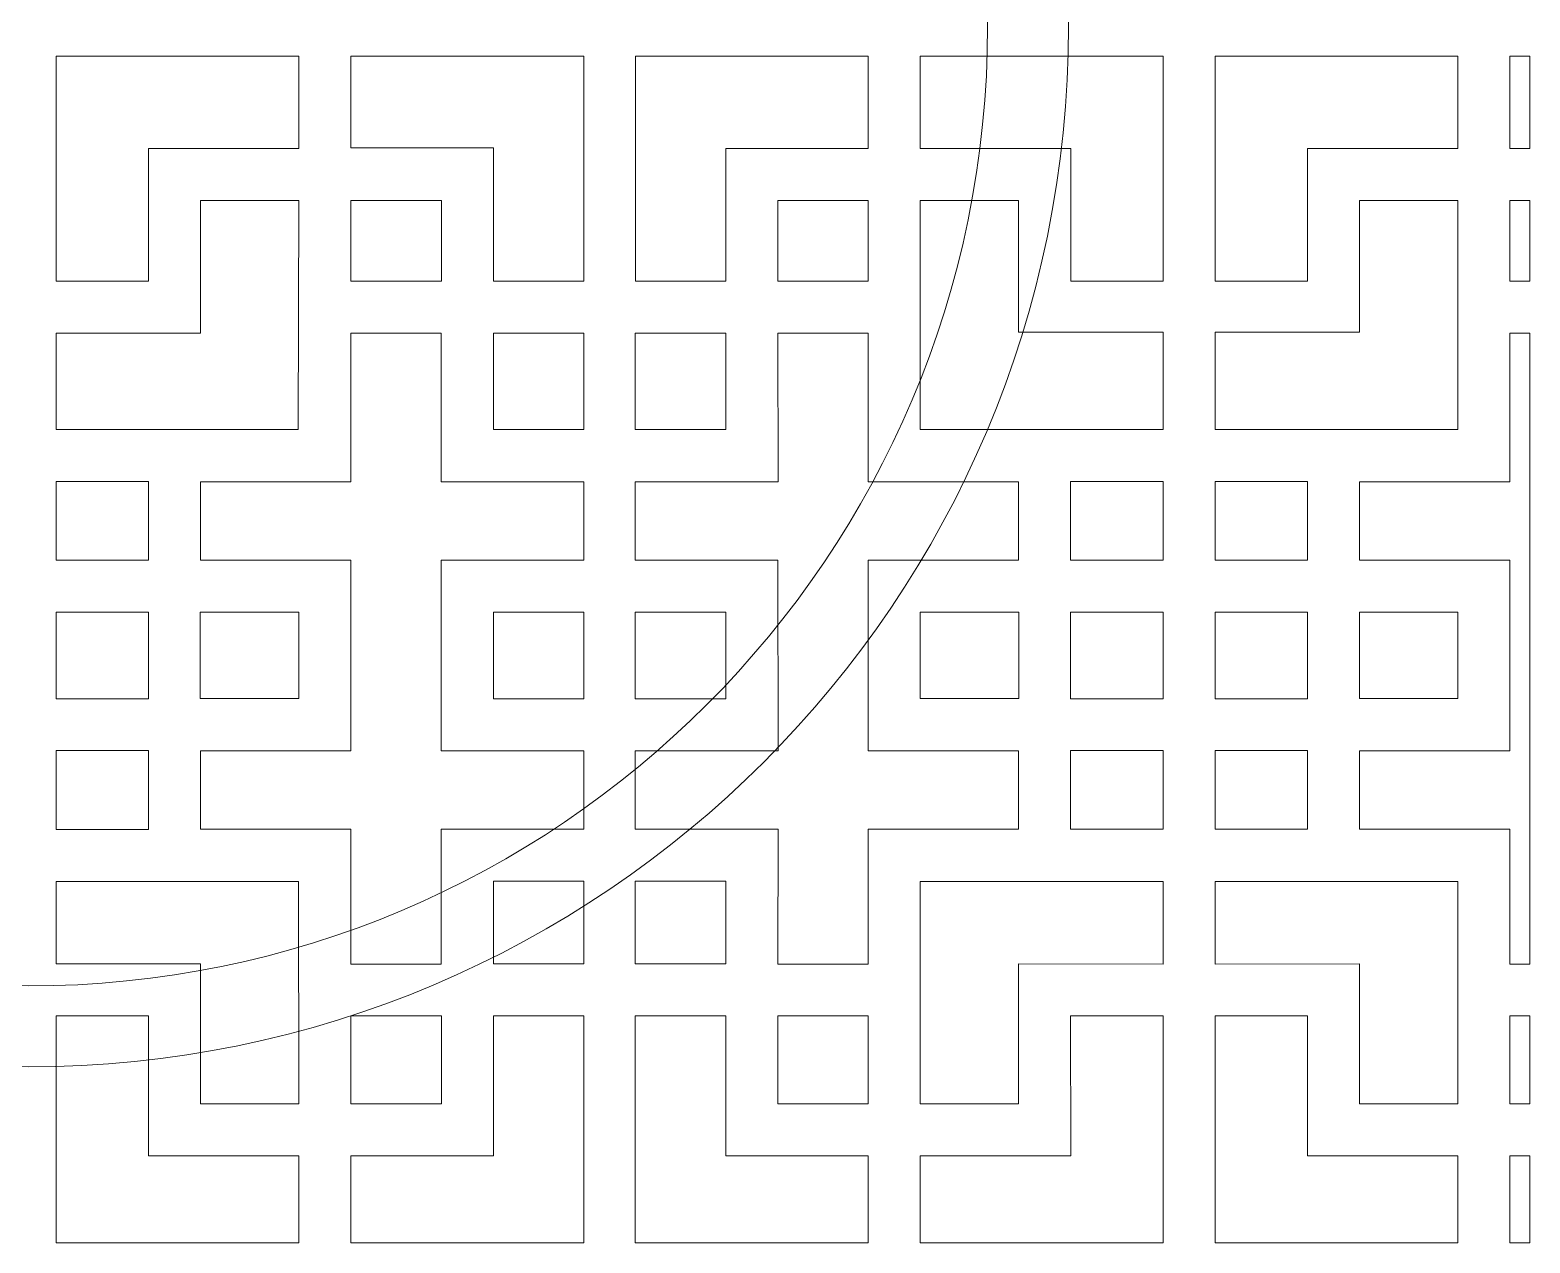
# Model space of a CAD drawing. Header units: centimetres. Extents: x -158 to 158, y -172 to 172.
# Drawn here: x 94.4 to 158.5, y -54.9 to -3.1 of the extents above; entities that cross this region are included whole.
import ezdxf

# ---------------------------------------------------------------- set-up
doc = ezdxf.new("R2010")
doc.units = ezdxf.units.CM
doc.header["$MEASUREMENT"] = 0
doc.layers.add('layer 1', color=7, linetype='Continuous')

msp = doc.modelspace()

# ---------------------------------------------------------------- linework, layer by layer
at = {"layer": 'layer 1', "color": 250, "lineweight": 9}
for major_axis, ratio in [((0, 44.4358), 0.99999977), ((0, 40.97968), 0.99999976)]:
    msp.add_ellipse((94.3446, -2.91184), major_axis=major_axis, ratio=ratio, dxfattribs=at)
for points, knots in [([(99.47453, -8.12903), (99.47453, -8.12903), (99.47454, -13.7946), (99.47454, -13.7946), (99.47454, -13.7946), (99.47454, -13.7946), (95.52778, -13.7946), (95.52778, -13.7946), (95.52778, -13.7946), (95.52778, -13.7946), (95.52778, -4.17918), (95.52778, -4.17918), (95.52778, -4.17918), (95.52778, -4.17918), (105.90231, -4.17918), (105.90231, -4.17918), (105.90231, -4.17918), (105.90231, -4.17918), (105.90231, -8.12903), (105.90231, -8.12903), (105.90231, -8.12903), (105.90231, -8.12903), (99.47453, -8.12903), (99.47453, -8.12903)], [0, 0, 0, 0, 0.14285714, 0.14285714, 0.14285714, 0.14285714, 0.28571429, 0.28571429, 0.28571429, 0.28571429, 0.42857143, 0.42857143, 0.42857143, 0.42857143, 0.57142857, 0.57142857, 0.57142857, 0.57142857, 0.71428571, 0.71428571, 0.71428571, 0.71428571, 1, 1, 1, 1]), ([(114.21242, -8.09746), (114.21242, -8.09746), (108.1241, -8.09746), (108.1241, -8.09746), (108.1241, -8.09746), (108.1241, -8.09746), (108.1241, -4.17918), (108.1241, -4.17918), (108.1241, -4.17918), (108.1241, -4.17918), (118.06969, -4.17918), (118.06969, -4.17918), (118.06969, -4.17918), (118.06969, -4.17918), (118.06969, -13.7946), (118.06969, -13.7946), (118.06969, -13.7946), (118.06969, -13.7946), (114.21242, -13.7946), (114.21242, -13.7946), (114.21242, -13.7946), (114.21242, -13.7946), (114.21242, -8.09746), (114.21242, -8.09746)], [0, 0, 0, 0, 0.14285714, 0.14285714, 0.14285714, 0.14285714, 0.28571429, 0.28571429, 0.28571429, 0.28571429, 0.42857143, 0.42857143, 0.42857143, 0.42857143, 0.57142857, 0.57142857, 0.57142857, 0.57142857, 0.71428571, 0.71428571, 0.71428571, 0.71428571, 1, 1, 1, 1]), ([(130.22473, -4.17918), (130.22473, -4.17918), (130.22473, -8.12903), (130.22473, -8.12903), (130.22473, -8.12903), (130.22473, -8.12903), (124.13641, -8.12902), (124.13641, -8.12902), (124.13641, -8.12902), (124.13641, -8.12902), (124.13641, -13.7946), (124.13641, -13.7946), (124.13641, -13.7946), (124.13641, -13.7946), (120.27914, -13.7946), (120.27914, -13.7946), (120.27914, -13.7946), (120.27914, -13.7946), (120.27914, -4.17918), (120.27914, -4.17918), (120.27914, -4.17918), (120.27914, -4.17918), (130.22473, -4.17918), (130.22473, -4.17918)], [0, 0, 0, 0, 0.14285714, 0.14285714, 0.14285714, 0.14285714, 0.28571429, 0.28571429, 0.28571429, 0.28571429, 0.42857143, 0.42857143, 0.42857143, 0.42857143, 0.57142857, 0.57142857, 0.57142857, 0.57142857, 0.71428571, 0.71428571, 0.71428571, 0.71428571, 1, 1, 1, 1]), ([(142.82105, -4.17918), (142.82105, -4.17918), (142.82105, -13.7946), (142.82105, -13.7946), (142.82105, -13.7946), (142.82105, -13.7946), (138.87428, -13.7946), (138.87428, -13.7946), (138.87428, -13.7946), (138.87428, -13.7946), (138.87428, -8.12903), (138.87428, -8.12903), (138.87428, -8.12903), (138.87428, -8.12903), (132.44652, -8.12903), (132.44652, -8.12903), (132.44652, -8.12903), (132.44652, -8.12903), (132.44652, -4.17918), (132.44652, -4.17918), (132.44652, -4.17918), (132.44652, -4.17918), (142.82105, -4.17918), (142.82105, -4.17918)], [0, 0, 0, 0, 0.14285714, 0.14285714, 0.14285714, 0.14285714, 0.28571429, 0.28571429, 0.28571429, 0.28571429, 0.42857143, 0.42857143, 0.42857143, 0.42857143, 0.57142857, 0.57142857, 0.57142857, 0.57142857, 0.71428571, 0.71428571, 0.71428571, 0.71428571, 1, 1, 1, 1]), ([(145.04229, -4.17918), (145.04229, -4.17918), (145.04229, -13.7946), (145.04229, -13.7946), (145.04229, -13.7946), (145.04229, -13.7946), (148.98906, -13.7946), (148.98906, -13.7946), (148.98906, -13.7946), (148.98906, -13.7946), (148.98906, -8.12903), (148.98906, -8.12903), (148.98906, -8.12903), (148.98906, -8.12903), (155.41682, -8.12903), (155.41682, -8.12903), (155.41682, -8.12903), (155.41682, -8.12903), (155.41682, -4.17918), (155.41682, -4.17918), (155.41682, -4.17918), (155.41682, -4.17918), (145.04229, -4.17918), (145.04229, -4.17918)], [0, 0, 0, 0, 0.14285714, 0.14285714, 0.14285714, 0.14285714, 0.28571429, 0.28571429, 0.28571429, 0.28571429, 0.42857143, 0.42857143, 0.42857143, 0.42857143, 0.57142857, 0.57142857, 0.57142857, 0.57142857, 0.71428571, 0.71428571, 0.71428571, 0.71428571, 1, 1, 1, 1]), ([(158.49593, -8.12906), (158.49593, -8.12906), (157.63861, -8.12903), (157.63861, -8.12903), (157.63861, -8.12903), (157.63861, -8.12903), (157.63861, -4.17918), (157.63861, -4.17918), (157.63861, -4.17918), (157.63861, -4.17918), (158.49593, -4.17918), (158.49593, -4.17918), (158.49593, -4.17918), (158.49593, -4.17918), (158.49593, -8.12906), (158.49593, -8.12906)], [0, 0, 0, 0, 0.2, 0.2, 0.2, 0.2, 0.4, 0.4, 0.4, 0.4, 0.6, 0.6, 0.6, 0.6, 1, 1, 1, 1]), ([(105.87934, -20.13294), (105.87934, -20.13294), (95.52778, -20.13286), (95.52778, -20.13286), (95.52778, -20.13286), (95.52778, -20.13286), (95.52778, -16.01637), (95.52778, -16.01637), (95.52778, -16.01637), (95.52778, -16.01637), (101.69942, -16.01694), (101.69942, -16.01694), (101.69942, -16.01694), (101.69942, -16.01694), (101.69942, -10.35082), (101.69942, -10.35082), (101.69942, -10.35082), (101.69942, -10.35082), (105.89922, -10.35082), (105.89922, -10.35082), (105.89922, -10.35082), (105.89922, -10.35082), (105.87934, -20.13294), (105.87934, -20.13294)], [0, 0, 0, 0, 0.14285714, 0.14285714, 0.14285714, 0.14285714, 0.28571429, 0.28571429, 0.28571429, 0.28571429, 0.42857143, 0.42857143, 0.42857143, 0.42857143, 0.57142857, 0.57142857, 0.57142857, 0.57142857, 0.71428571, 0.71428571, 0.71428571, 0.71428571, 1, 1, 1, 1]), ([(108.1241, -10.35082), (108.1241, -10.35082), (111.99063, -10.35082), (111.99063, -10.35082), (111.99063, -10.35082), (111.99063, -10.35082), (111.99063, -13.7946), (111.99063, -13.7946), (111.99063, -13.7946), (111.99063, -13.7946), (108.1241, -13.7946), (108.1241, -13.7946), (108.1241, -13.7946), (108.1241, -13.7946), (108.1241, -10.35082), (108.1241, -10.35082)], [0, 0, 0, 0, 0.2, 0.2, 0.2, 0.2, 0.4, 0.4, 0.4, 0.4, 0.6, 0.6, 0.6, 0.6, 1, 1, 1, 1]), ([(126.3582, -10.35082), (126.3582, -10.35082), (130.22473, -10.35082), (130.22473, -10.35082), (130.22473, -10.35082), (130.22473, -10.35082), (130.22473, -13.7946), (130.22473, -13.7946), (130.22473, -13.7946), (130.22473, -13.7946), (126.3582, -13.7946), (126.3582, -13.7946), (126.3582, -13.7946), (126.3582, -13.7946), (126.3582, -10.35082), (126.3582, -10.35082)], [0, 0, 0, 0, 0.2, 0.2, 0.2, 0.2, 0.4, 0.4, 0.4, 0.4, 0.6, 0.6, 0.6, 0.6, 1, 1, 1, 1]), ([(132.44961, -20.13286), (132.44961, -20.13286), (132.44961, -10.35082), (132.44961, -10.35082), (132.44961, -10.35082), (132.44961, -10.35082), (136.6513, -10.35082), (136.6513, -10.35082), (136.6513, -10.35082), (136.6513, -10.35082), (136.64941, -15.97473), (136.64941, -15.97473), (136.64941, -15.97473), (136.64941, -15.97473), (142.82105, -15.97473), (142.82105, -15.97473), (142.82105, -15.97473), (142.82105, -15.97473), (142.82105, -20.13286), (142.82105, -20.13286), (142.82105, -20.13286), (142.82105, -20.13286), (132.44961, -20.13286), (132.44961, -20.13286)], [0, 0, 0, 0, 0.14285714, 0.14285714, 0.14285714, 0.14285714, 0.28571429, 0.28571429, 0.28571429, 0.28571429, 0.42857143, 0.42857143, 0.42857143, 0.42857143, 0.57142857, 0.57142857, 0.57142857, 0.57142857, 0.71428571, 0.71428571, 0.71428571, 0.71428571, 1, 1, 1, 1]), ([(155.41373, -20.13286), (155.41373, -20.13286), (155.41373, -10.35082), (155.41373, -10.35082), (155.41373, -10.35082), (155.41373, -10.35082), (151.21204, -10.35082), (151.21204, -10.35082), (151.21204, -10.35082), (151.21204, -10.35082), (151.21393, -15.97473), (151.21393, -15.97473), (151.21393, -15.97473), (151.21393, -15.97473), (145.04229, -15.97473), (145.04229, -15.97473), (145.04229, -15.97473), (145.04229, -15.97473), (145.04229, -20.13286), (145.04229, -20.13286), (145.04229, -20.13286), (145.04229, -20.13286), (155.41373, -20.13286), (155.41373, -20.13286)], [0, 0, 0, 0, 0.14285714, 0.14285714, 0.14285714, 0.14285714, 0.28571429, 0.28571429, 0.28571429, 0.28571429, 0.42857143, 0.42857143, 0.42857143, 0.42857143, 0.57142857, 0.57142857, 0.57142857, 0.57142857, 0.71428571, 0.71428571, 0.71428571, 0.71428571, 1, 1, 1, 1]), ([(158.49593, -13.79463), (158.49593, -13.79463), (157.63861, -13.7946), (157.63861, -13.7946), (157.63861, -13.7946), (157.63861, -13.7946), (157.63861, -10.35082), (157.63861, -10.35082), (157.63861, -10.35082), (157.63861, -10.35082), (158.49593, -10.35082), (158.49593, -10.35082), (158.49593, -10.35082), (158.49593, -10.35082), (158.49593, -13.79463), (158.49593, -13.79463)], [0, 0, 0, 0, 0.2, 0.2, 0.2, 0.2, 0.4, 0.4, 0.4, 0.4, 0.6, 0.6, 0.6, 0.6, 1, 1, 1, 1]), ([(108.12411, -25.70586), (108.12411, -25.70586), (108.1241, -33.84623), (108.1241, -33.84623), (108.1241, -33.84623), (108.1241, -33.84623), (101.69942, -33.84624), (101.69942, -33.84624), (101.69942, -33.84624), (101.69942, -33.84624), (101.69942, -37.20361), (101.69942, -37.20361), (101.69942, -37.20361), (101.69942, -37.20361), (108.1241, -37.20361), (108.1241, -37.20361), (108.1241, -37.20361), (108.1241, -37.20361), (108.1241, -42.95559), (108.1241, -42.95559), (108.1241, -42.95559), (108.1241, -42.95559), (111.98446, -42.95559), (111.98446, -42.95559), (111.98446, -42.95559), (111.98446, -42.95559), (111.98446, -37.20055), (111.98446, -37.20055), (111.98446, -37.20055), (111.98446, -37.20055), (118.07586, -37.20361), (118.07586, -37.20361), (118.07586, -37.20361), (118.07586, -37.20361), (118.07586, -33.84624), (118.07586, -33.84624), (118.07586, -33.84624), (118.07586, -33.84624), (111.98446, -33.84624), (111.98446, -33.84624), (111.98446, -33.84624), (111.98446, -33.84624), (111.98446, -25.70587), (111.98446, -25.70587), (111.98446, -25.70587), (111.98446, -25.70587), (118.07586, -25.70586), (118.07586, -25.70586), (118.07586, -25.70586), (118.07586, -25.70586), (118.07586, -22.35773), (118.07586, -22.35773), (118.07586, -22.35773), (118.07586, -22.35773), (111.98446, -22.35775), (111.98446, -22.35775), (111.98446, -22.35775), (111.98446, -22.35775), (111.98446, -16.01637), (111.98446, -16.01637), (111.98446, -16.01637), (111.98446, -16.01637), (108.1241, -16.01637), (108.1241, -16.01637), (108.1241, -16.01637), (108.1241, -16.01637), (108.1241, -22.35773), (108.1241, -22.35773), (108.1241, -22.35773), (108.1241, -22.35773), (101.69942, -22.35773), (101.69942, -22.35773), (101.69942, -22.35773), (101.69942, -22.35773), (101.69942, -25.70586), (101.69942, -25.70586), (101.69942, -25.70586), (101.69942, -25.70586), (108.12411, -25.70586), (108.12411, -25.70586)], [0, 0, 0, 0, 0.04761905, 0.04761905, 0.04761905, 0.04761905, 0.0952381, 0.0952381, 0.0952381, 0.0952381, 0.14285714, 0.14285714, 0.14285714, 0.14285714, 0.19047619, 0.19047619, 0.19047619, 0.19047619, 0.23809524, 0.23809524, 0.23809524, 0.23809524, 0.28571429, 0.28571429, 0.28571429, 0.28571429, 0.33333333, 0.33333333, 0.33333333, 0.33333333, 0.38095238, 0.38095238, 0.38095238, 0.38095238, 0.42857143, 0.42857143, 0.42857143, 0.42857143, 0.47619048, 0.47619048, 0.47619048, 0.47619048, 0.52380952, 0.52380952, 0.52380952, 0.52380952, 0.57142857, 0.57142857, 0.57142857, 0.57142857, 0.61904762, 0.61904762, 0.61904762, 0.61904762, 0.66666667, 0.66666667, 0.66666667, 0.66666667, 0.71428571, 0.71428571, 0.71428571, 0.71428571, 0.76190476, 0.76190476, 0.76190476, 0.76190476, 0.80952381, 0.80952381, 0.80952381, 0.80952381, 0.85714286, 0.85714286, 0.85714286, 0.85714286, 0.9047619, 0.9047619, 0.9047619, 0.9047619, 1, 1, 1, 1]), ([(114.21242, -16.01946), (114.21242, -16.01946), (118.07586, -16.01946), (118.07586, -16.01946), (118.07586, -16.01946), (118.07586, -16.01946), (118.07586, -20.13286), (118.07586, -20.13286), (118.07586, -20.13286), (118.07586, -20.13286), (114.21242, -20.13286), (114.21242, -20.13286), (114.21242, -20.13286), (114.21242, -20.13286), (114.21242, -16.01946), (114.21242, -16.01946)], [0, 0, 0, 0, 0.2, 0.2, 0.2, 0.2, 0.4, 0.4, 0.4, 0.4, 0.6, 0.6, 0.6, 0.6, 1, 1, 1, 1]), ([(126.37978, -33.84624), (126.37978, -33.84624), (126.36437, -25.70585), (126.36437, -25.70585), (126.36437, -25.70585), (126.36437, -25.70585), (120.27297, -25.70586), (120.27297, -25.70586), (120.27297, -25.70586), (120.27297, -25.70586), (120.27297, -22.35773), (120.27297, -22.35773), (120.27297, -22.35773), (120.27297, -22.35773), (126.37977, -22.35773), (126.37977, -22.35773), (126.37977, -22.35773), (126.37977, -22.35773), (126.36437, -16.01637), (126.36437, -16.01637), (126.36437, -16.01637), (126.36437, -16.01637), (130.22473, -16.01637), (130.22473, -16.01637), (130.22473, -16.01637), (130.22473, -16.01637), (130.22473, -22.35773), (130.22473, -22.35773), (130.22473, -22.35773), (130.22473, -22.35773), (136.64941, -22.35773), (136.64941, -22.35773), (136.64941, -22.35773), (136.64941, -22.35773), (136.64941, -25.70586), (136.64941, -25.70586), (136.64941, -25.70586), (136.64941, -25.70586), (130.22473, -25.70585), (130.22473, -25.70585), (130.22473, -25.70585), (130.22473, -25.70585), (130.22473, -33.84625), (130.22473, -33.84625), (130.22473, -33.84625), (130.22473, -33.84625), (136.64941, -33.84624), (136.64941, -33.84624), (136.64941, -33.84624), (136.64941, -33.84624), (136.64941, -37.20361), (136.64941, -37.20361), (136.64941, -37.20361), (136.64941, -37.20361), (130.22473, -37.20054), (130.22473, -37.20054), (130.22473, -37.20054), (130.22473, -37.20054), (130.22473, -42.95559), (130.22473, -42.95559), (130.22473, -42.95559), (130.22473, -42.95559), (126.36437, -42.95559), (126.36437, -42.95559), (126.36437, -42.95559), (126.36437, -42.95559), (126.37977, -37.20361), (126.37977, -37.20361), (126.37977, -37.20361), (126.37977, -37.20361), (120.27297, -37.20361), (120.27297, -37.20361), (120.27297, -37.20361), (120.27297, -37.20361), (120.27297, -33.84624), (120.27297, -33.84624), (120.27297, -33.84624), (120.27297, -33.84624), (126.37978, -33.84624), (126.37978, -33.84624)], [0, 0, 0, 0, 0.04761905, 0.04761905, 0.04761905, 0.04761905, 0.0952381, 0.0952381, 0.0952381, 0.0952381, 0.14285714, 0.14285714, 0.14285714, 0.14285714, 0.19047619, 0.19047619, 0.19047619, 0.19047619, 0.23809524, 0.23809524, 0.23809524, 0.23809524, 0.28571429, 0.28571429, 0.28571429, 0.28571429, 0.33333333, 0.33333333, 0.33333333, 0.33333333, 0.38095238, 0.38095238, 0.38095238, 0.38095238, 0.42857143, 0.42857143, 0.42857143, 0.42857143, 0.47619048, 0.47619048, 0.47619048, 0.47619048, 0.52380952, 0.52380952, 0.52380952, 0.52380952, 0.57142857, 0.57142857, 0.57142857, 0.57142857, 0.61904762, 0.61904762, 0.61904762, 0.61904762, 0.66666667, 0.66666667, 0.66666667, 0.66666667, 0.71428571, 0.71428571, 0.71428571, 0.71428571, 0.76190476, 0.76190476, 0.76190476, 0.76190476, 0.80952381, 0.80952381, 0.80952381, 0.80952381, 0.85714286, 0.85714286, 0.85714286, 0.85714286, 0.9047619, 0.9047619, 0.9047619, 0.9047619, 1, 1, 1, 1]), ([(120.27297, -16.01946), (120.27297, -16.01946), (124.13641, -16.01946), (124.13641, -16.01946), (124.13641, -16.01946), (124.13641, -16.01946), (124.13641, -20.13286), (124.13641, -20.13286), (124.13641, -20.13286), (124.13641, -20.13286), (120.27297, -20.13286), (120.27297, -20.13286), (120.27297, -20.13286), (120.27297, -20.13286), (120.27297, -16.01946), (120.27297, -16.01946)], [0, 0, 0, 0, 0.2, 0.2, 0.2, 0.2, 0.4, 0.4, 0.4, 0.4, 0.6, 0.6, 0.6, 0.6, 1, 1, 1, 1]), ([(158.49593, -42.95561), (158.49593, -42.95561), (157.63861, -42.95559), (157.63861, -42.95559), (157.63861, -42.95559), (157.63861, -42.95559), (157.63861, -37.20054), (157.63861, -37.20054), (157.63861, -37.20054), (157.63861, -37.20054), (151.21393, -37.20361), (151.21393, -37.20361), (151.21393, -37.20361), (151.21393, -37.20361), (151.21393, -33.84624), (151.21393, -33.84624), (151.21393, -33.84624), (151.21393, -33.84624), (157.63861, -33.84625), (157.63861, -33.84625), (157.63861, -33.84625), (157.63861, -33.84625), (157.63861, -25.70585), (157.63861, -25.70585), (157.63861, -25.70585), (157.63861, -25.70585), (151.21393, -25.70586), (151.21393, -25.70586), (151.21393, -25.70586), (151.21393, -25.70586), (151.21393, -22.35773), (151.21393, -22.35773), (151.21393, -22.35773), (151.21393, -22.35773), (157.63861, -22.35773), (157.63861, -22.35773), (157.63861, -22.35773), (157.63861, -22.35773), (157.63861, -16.01637), (157.63861, -16.01637), (157.63861, -16.01637), (157.63861, -16.01637), (158.49593, -16.01637), (158.49593, -16.01637), (158.49593, -16.01637), (158.49593, -16.01637), (158.49593, -42.95561), (158.49593, -42.95561)], [0, 0, 0, 0, 0.07692308, 0.07692308, 0.07692308, 0.07692308, 0.15384615, 0.15384615, 0.15384615, 0.15384615, 0.23076923, 0.23076923, 0.23076923, 0.23076923, 0.30769231, 0.30769231, 0.30769231, 0.30769231, 0.38461538, 0.38461538, 0.38461538, 0.38461538, 0.46153846, 0.46153846, 0.46153846, 0.46153846, 0.53846154, 0.53846154, 0.53846154, 0.53846154, 0.61538462, 0.61538462, 0.61538462, 0.61538462, 0.69230769, 0.69230769, 0.69230769, 0.69230769, 0.76923077, 0.76923077, 0.76923077, 0.76923077, 0.84615385, 0.84615385, 0.84615385, 0.84615385, 1, 1, 1, 1]), ([(95.52778, -22.35466), (95.52778, -22.35466), (99.47763, -22.35466), (99.47763, -22.35466), (99.47763, -22.35466), (99.47763, -22.35466), (99.47763, -25.70586), (99.47763, -25.70586), (99.47763, -25.70586), (99.47763, -25.70586), (95.52778, -25.70586), (95.52778, -25.70586), (95.52778, -25.70586), (95.52778, -25.70586), (95.52778, -22.35466), (95.52778, -22.35466)], [0, 0, 0, 0, 0.2, 0.2, 0.2, 0.2, 0.4, 0.4, 0.4, 0.4, 0.6, 0.6, 0.6, 0.6, 1, 1, 1, 1]), ([(138.8712, -22.35466), (138.8712, -22.35466), (142.82105, -22.35466), (142.82105, -22.35466), (142.82105, -22.35466), (142.82105, -22.35466), (142.82105, -25.70586), (142.82105, -25.70586), (142.82105, -25.70586), (142.82105, -25.70586), (138.8712, -25.70586), (138.8712, -25.70586), (138.8712, -25.70586), (138.8712, -25.70586), (138.8712, -22.35466), (138.8712, -22.35466)], [0, 0, 0, 0, 0.2, 0.2, 0.2, 0.2, 0.4, 0.4, 0.4, 0.4, 0.6, 0.6, 0.6, 0.6, 1, 1, 1, 1]), ([(148.99214, -22.35466), (148.99214, -22.35466), (145.04229, -22.35466), (145.04229, -22.35466), (145.04229, -22.35466), (145.04229, -22.35466), (145.04229, -25.70586), (145.04229, -25.70586), (145.04229, -25.70586), (145.04229, -25.70586), (148.99214, -25.70586), (148.99214, -25.70586), (148.99214, -25.70586), (148.99214, -25.70586), (148.99214, -22.35466), (148.99214, -22.35466)], [0, 0, 0, 0, 0.2, 0.2, 0.2, 0.2, 0.4, 0.4, 0.4, 0.4, 0.6, 0.6, 0.6, 0.6, 1, 1, 1, 1]), ([(95.52778, -27.92765), (95.52778, -27.92765), (99.47763, -27.92765), (99.47763, -27.92765), (99.47763, -27.92765), (99.47763, -27.92765), (99.47763, -31.62445), (99.47763, -31.62445), (99.47763, -31.62445), (99.47763, -31.62445), (95.52778, -31.62445), (95.52778, -31.62445), (95.52778, -31.62445), (95.52778, -31.62445), (95.52778, -27.92765), (95.52778, -27.92765)], [0, 0, 0, 0, 0.2, 0.2, 0.2, 0.2, 0.4, 0.4, 0.4, 0.4, 0.6, 0.6, 0.6, 0.6, 1, 1, 1, 1]), ([(101.69325, -27.92765), (101.69325, -27.92765), (105.89922, -27.92765), (105.89922, -27.92765), (105.89922, -27.92765), (105.89922, -27.92765), (105.89922, -31.61828), (105.89922, -31.61828), (105.89922, -31.61828), (105.89922, -31.61828), (101.69325, -31.61828), (101.69325, -31.61828), (101.69325, -31.61828), (101.69325, -31.61828), (101.69325, -27.92765), (101.69325, -27.92765)], [0, 0, 0, 0, 0.2, 0.2, 0.2, 0.2, 0.4, 0.4, 0.4, 0.4, 0.6, 0.6, 0.6, 0.6, 1, 1, 1, 1]), ([(114.21242, -27.92455), (114.21242, -27.92455), (118.07895, -27.92455), (118.07895, -27.92455), (118.07895, -27.92455), (118.07895, -27.92455), (118.07895, -31.62445), (118.07895, -31.62445), (118.07895, -31.62445), (118.07895, -31.62445), (114.21242, -31.62445), (114.21242, -31.62445), (114.21242, -31.62445), (114.21242, -31.62445), (114.21242, -27.92455), (114.21242, -27.92455)], [0, 0, 0, 0, 0.2, 0.2, 0.2, 0.2, 0.4, 0.4, 0.4, 0.4, 0.6, 0.6, 0.6, 0.6, 1, 1, 1, 1]), ([(120.27297, -27.92455), (120.27297, -27.92455), (124.13641, -27.92455), (124.13641, -27.92455), (124.13641, -27.92455), (124.13641, -27.92455), (124.13641, -31.62445), (124.13641, -31.62445), (124.13641, -31.62445), (124.13641, -31.62445), (120.27297, -31.62445), (120.27297, -31.62445), (120.27297, -31.62445), (120.27297, -31.62445), (120.27297, -27.92455), (120.27297, -27.92455)], [0, 0, 0, 0, 0.2, 0.2, 0.2, 0.2, 0.4, 0.4, 0.4, 0.4, 0.6, 0.6, 0.6, 0.6, 1, 1, 1, 1]), ([(132.44961, -27.92765), (132.44961, -27.92765), (136.65558, -27.92765), (136.65558, -27.92765), (136.65558, -27.92765), (136.65558, -27.92765), (136.65558, -31.61828), (136.65558, -31.61828), (136.65558, -31.61828), (136.65558, -31.61828), (132.44961, -31.61828), (132.44961, -31.61828), (132.44961, -31.61828), (132.44961, -31.61828), (132.44961, -27.92765), (132.44961, -27.92765)], [0, 0, 0, 0, 0.2, 0.2, 0.2, 0.2, 0.4, 0.4, 0.4, 0.4, 0.6, 0.6, 0.6, 0.6, 1, 1, 1, 1]), ([(138.8712, -27.92765), (138.8712, -27.92765), (142.82105, -27.92765), (142.82105, -27.92765), (142.82105, -27.92765), (142.82105, -27.92765), (142.82105, -31.62445), (142.82105, -31.62445), (142.82105, -31.62445), (142.82105, -31.62445), (138.8712, -31.62445), (138.8712, -31.62445), (138.8712, -31.62445), (138.8712, -31.62445), (138.8712, -27.92765), (138.8712, -27.92765)], [0, 0, 0, 0, 0.2, 0.2, 0.2, 0.2, 0.4, 0.4, 0.4, 0.4, 0.6, 0.6, 0.6, 0.6, 1, 1, 1, 1]), ([(148.99214, -27.92765), (148.99214, -27.92765), (145.04229, -27.92765), (145.04229, -27.92765), (145.04229, -27.92765), (145.04229, -27.92765), (145.04229, -31.62445), (145.04229, -31.62445), (145.04229, -31.62445), (145.04229, -31.62445), (148.99214, -31.62445), (148.99214, -31.62445), (148.99214, -31.62445), (148.99214, -31.62445), (148.99214, -27.92765), (148.99214, -27.92765)], [0, 0, 0, 0, 0.2, 0.2, 0.2, 0.2, 0.4, 0.4, 0.4, 0.4, 0.6, 0.6, 0.6, 0.6, 1, 1, 1, 1]), ([(155.41373, -27.92765), (155.41373, -27.92765), (151.20776, -27.92765), (151.20776, -27.92765), (151.20776, -27.92765), (151.20776, -27.92765), (151.20776, -31.61828), (151.20776, -31.61828), (151.20776, -31.61828), (151.20776, -31.61828), (155.41373, -31.61828), (155.41373, -31.61828), (155.41373, -31.61828), (155.41373, -31.61828), (155.41373, -27.92765), (155.41373, -27.92765)], [0, 0, 0, 0, 0.2, 0.2, 0.2, 0.2, 0.4, 0.4, 0.4, 0.4, 0.6, 0.6, 0.6, 0.6, 1, 1, 1, 1]), ([(95.52841, -33.84114), (95.52841, -33.84114), (99.47566, -33.84114), (99.47566, -33.84114), (99.47566, -33.84114), (99.47566, -33.84114), (99.47566, -37.20636), (99.47566, -37.20636), (99.47566, -37.20636), (99.47566, -37.20636), (95.52841, -37.20636), (95.52841, -37.20636), (95.52841, -37.20636), (95.52841, -37.20636), (95.52841, -33.84114), (95.52841, -33.84114)], [0, 0, 0, 0, 0.2, 0.2, 0.2, 0.2, 0.4, 0.4, 0.4, 0.4, 0.6, 0.6, 0.6, 0.6, 1, 1, 1, 1]), ([(138.8712, -33.84316), (138.8712, -33.84316), (142.82105, -33.84316), (142.82105, -33.84316), (142.82105, -33.84316), (142.82105, -33.84316), (142.82105, -37.20361), (142.82105, -37.20361), (142.82105, -37.20361), (142.82105, -37.20361), (138.8712, -37.20361), (138.8712, -37.20361), (138.8712, -37.20361), (138.8712, -37.20361), (138.8712, -33.84316), (138.8712, -33.84316)], [0, 0, 0, 0, 0.2, 0.2, 0.2, 0.2, 0.4, 0.4, 0.4, 0.4, 0.6, 0.6, 0.6, 0.6, 1, 1, 1, 1]), ([(148.99214, -33.84316), (148.99214, -33.84316), (145.04229, -33.84316), (145.04229, -33.84316), (145.04229, -33.84316), (145.04229, -33.84316), (145.04229, -37.20361), (145.04229, -37.20361), (145.04229, -37.20361), (145.04229, -37.20361), (148.99214, -37.20361), (148.99214, -37.20361), (148.99214, -37.20361), (148.99214, -37.20361), (148.99214, -33.84316), (148.99214, -33.84316)], [0, 0, 0, 0, 0.2, 0.2, 0.2, 0.2, 0.4, 0.4, 0.4, 0.4, 0.6, 0.6, 0.6, 0.6, 1, 1, 1, 1]), ([(101.69942, -42.94942), (101.69942, -42.94942), (95.52778, -42.95092), (95.52778, -42.95092), (95.52778, -42.95092), (95.52778, -42.95092), (95.52778, -39.42541), (95.52778, -39.42541), (95.52778, -39.42541), (95.52778, -39.42541), (105.89256, -39.42541), (105.89256, -39.42541), (105.89256, -39.42541), (105.89256, -39.42541), (105.89922, -48.93282), (105.89922, -48.93282), (105.89922, -48.93282), (105.89922, -48.93282), (101.69942, -48.93282), (101.69942, -48.93282), (101.69942, -48.93282), (101.69942, -48.93282), (101.69942, -42.94942), (101.69942, -42.94942)], [0, 0, 0, 0, 0.14285714, 0.14285714, 0.14285714, 0.14285714, 0.28571429, 0.28571429, 0.28571429, 0.28571429, 0.42857143, 0.42857143, 0.42857143, 0.42857143, 0.57142857, 0.57142857, 0.57142857, 0.57142857, 0.71428571, 0.71428571, 0.71428571, 0.71428571, 1, 1, 1, 1]), ([(114.21242, -39.42233), (114.21242, -39.42233), (118.07586, -39.42233), (118.07586, -39.42233), (118.07586, -39.42233), (118.07586, -39.42233), (118.07586, -42.94942), (118.07586, -42.94942), (118.07586, -42.94942), (118.07586, -42.94942), (114.21242, -42.94942), (114.21242, -42.94942), (114.21242, -42.94942), (114.21242, -42.94942), (114.21242, -39.42233), (114.21242, -39.42233)], [0, 0, 0, 0, 0.2, 0.2, 0.2, 0.2, 0.4, 0.4, 0.4, 0.4, 0.6, 0.6, 0.6, 0.6, 1, 1, 1, 1]), ([(120.27297, -39.42233), (120.27297, -39.42233), (124.1395, -39.42233), (124.1395, -39.42233), (124.1395, -39.42233), (124.1395, -39.42233), (124.1395, -42.94942), (124.1395, -42.94942), (124.1395, -42.94942), (124.1395, -42.94942), (120.27297, -42.94942), (120.27297, -42.94942), (120.27297, -42.94942), (120.27297, -42.94942), (120.27297, -39.42233), (120.27297, -39.42233)], [0, 0, 0, 0, 0.2, 0.2, 0.2, 0.2, 0.4, 0.4, 0.4, 0.4, 0.6, 0.6, 0.6, 0.6, 1, 1, 1, 1]), ([(136.64941, -42.94942), (136.64941, -42.94942), (142.82105, -42.95559), (142.82105, -42.95559), (142.82105, -42.95559), (142.82105, -42.95559), (142.82105, -39.42541), (142.82105, -39.42541), (142.82105, -39.42541), (142.82105, -39.42541), (132.44961, -39.42541), (132.44961, -39.42541), (132.44961, -39.42541), (132.44961, -39.42541), (132.44961, -48.93282), (132.44961, -48.93282), (132.44961, -48.93282), (132.44961, -48.93282), (136.64941, -48.93282), (136.64941, -48.93282), (136.64941, -48.93282), (136.64941, -48.93282), (136.64941, -42.94942), (136.64941, -42.94942)], [0, 0, 0, 0, 0.14285714, 0.14285714, 0.14285714, 0.14285714, 0.28571429, 0.28571429, 0.28571429, 0.28571429, 0.42857143, 0.42857143, 0.42857143, 0.42857143, 0.57142857, 0.57142857, 0.57142857, 0.57142857, 0.71428571, 0.71428571, 0.71428571, 0.71428571, 1, 1, 1, 1]), ([(151.21393, -42.94942), (151.21393, -42.94942), (145.04229, -42.95559), (145.04229, -42.95559), (145.04229, -42.95559), (145.04229, -42.95559), (145.04229, -39.42541), (145.04229, -39.42541), (145.04229, -39.42541), (145.04229, -39.42541), (155.41373, -39.42541), (155.41373, -39.42541), (155.41373, -39.42541), (155.41373, -39.42541), (155.41373, -48.93282), (155.41373, -48.93282), (155.41373, -48.93282), (155.41373, -48.93282), (151.21393, -48.93282), (151.21393, -48.93282), (151.21393, -48.93282), (151.21393, -48.93282), (151.21393, -42.94942), (151.21393, -42.94942)], [0, 0, 0, 0, 0.14285714, 0.14285714, 0.14285714, 0.14285714, 0.28571429, 0.28571429, 0.28571429, 0.28571429, 0.42857143, 0.42857143, 0.42857143, 0.42857143, 0.57142857, 0.57142857, 0.57142857, 0.57142857, 0.71428571, 0.71428571, 0.71428571, 0.71428571, 1, 1, 1, 1]), ([(95.52778, -45.17429), (95.52778, -45.17429), (99.47763, -45.17429), (99.47763, -45.17429), (99.47763, -45.17429), (99.47763, -45.17429), (99.47456, -51.15461), (99.47456, -51.15461), (99.47456, -51.15461), (99.47456, -51.15461), (105.89922, -51.15461), (105.89922, -51.15461), (105.89922, -51.15461), (105.89922, -51.15461), (105.89922, -54.86994), (105.89922, -54.86994), (105.89922, -54.86994), (105.89922, -54.86994), (95.52778, -54.86994), (95.52778, -54.86994), (95.52778, -54.86994), (95.52778, -54.86994), (95.52778, -45.17429), (95.52778, -45.17429)], [0, 0, 0, 0, 0.14285714, 0.14285714, 0.14285714, 0.14285714, 0.28571429, 0.28571429, 0.28571429, 0.28571429, 0.42857143, 0.42857143, 0.42857143, 0.42857143, 0.57142857, 0.57142857, 0.57142857, 0.57142857, 0.71428571, 0.71428571, 0.71428571, 0.71428571, 1, 1, 1, 1]), ([(108.1241, -45.17121), (108.1241, -45.17121), (111.99063, -45.17121), (111.99063, -45.17121), (111.99063, -45.17121), (111.99063, -45.17121), (111.99063, -48.93282), (111.99063, -48.93282), (111.99063, -48.93282), (111.99063, -48.93282), (108.1241, -48.93282), (108.1241, -48.93282), (108.1241, -48.93282), (108.1241, -48.93282), (108.1241, -45.17121), (108.1241, -45.17121)], [0, 0, 0, 0, 0.2, 0.2, 0.2, 0.2, 0.4, 0.4, 0.4, 0.4, 0.6, 0.6, 0.6, 0.6, 1, 1, 1, 1]), ([(114.21242, -51.15461), (114.21242, -51.15461), (114.21242, -45.17429), (114.21242, -45.17429), (114.21242, -45.17429), (114.21242, -45.17429), (118.07586, -45.17429), (118.07586, -45.17429), (118.07586, -45.17429), (118.07586, -45.17429), (118.07586, -54.86994), (118.07586, -54.86994), (118.07586, -54.86994), (118.07586, -54.86994), (108.1241, -54.86994), (108.1241, -54.86994), (108.1241, -54.86994), (108.1241, -54.86994), (108.1241, -51.15461), (108.1241, -51.15461), (108.1241, -51.15461), (108.1241, -51.15461), (114.21242, -51.15461), (114.21242, -51.15461)], [0, 0, 0, 0, 0.14285714, 0.14285714, 0.14285714, 0.14285714, 0.28571429, 0.28571429, 0.28571429, 0.28571429, 0.42857143, 0.42857143, 0.42857143, 0.42857143, 0.57142857, 0.57142857, 0.57142857, 0.57142857, 0.71428571, 0.71428571, 0.71428571, 0.71428571, 1, 1, 1, 1]), ([(120.27297, -54.86994), (120.27297, -54.86994), (120.27297, -45.17429), (120.27297, -45.17429), (120.27297, -45.17429), (120.27297, -45.17429), (124.13951, -45.17429), (124.13951, -45.17429), (124.13951, -45.17429), (124.13951, -45.17429), (124.13641, -51.15461), (124.13641, -51.15461), (124.13641, -51.15461), (124.13641, -51.15461), (130.22473, -51.15461), (130.22473, -51.15461), (130.22473, -51.15461), (130.22473, -51.15461), (130.22473, -54.86994), (130.22473, -54.86994), (130.22473, -54.86994), (130.22473, -54.86994), (120.27297, -54.86994), (120.27297, -54.86994)], [0, 0, 0, 0, 0.14285714, 0.14285714, 0.14285714, 0.14285714, 0.28571429, 0.28571429, 0.28571429, 0.28571429, 0.42857143, 0.42857143, 0.42857143, 0.42857143, 0.57142857, 0.57142857, 0.57142857, 0.57142857, 0.71428571, 0.71428571, 0.71428571, 0.71428571, 1, 1, 1, 1]), ([(126.3582, -45.17121), (126.3582, -45.17121), (130.22473, -45.17121), (130.22473, -45.17121), (130.22473, -45.17121), (130.22473, -45.17121), (130.22473, -48.93282), (130.22473, -48.93282), (130.22473, -48.93282), (130.22473, -48.93282), (126.3582, -48.93282), (126.3582, -48.93282), (126.3582, -48.93282), (126.3582, -48.93282), (126.3582, -45.17121), (126.3582, -45.17121)], [0, 0, 0, 0, 0.2, 0.2, 0.2, 0.2, 0.4, 0.4, 0.4, 0.4, 0.6, 0.6, 0.6, 0.6, 1, 1, 1, 1]), ([(142.82105, -54.86994), (142.82105, -54.86994), (142.82105, -45.17429), (142.82105, -45.17429), (142.82105, -45.17429), (142.82105, -45.17429), (138.8712, -45.17429), (138.8712, -45.17429), (138.8712, -45.17429), (138.8712, -45.17429), (138.87428, -51.15461), (138.87428, -51.15461), (138.87428, -51.15461), (138.87428, -51.15461), (132.44961, -51.15461), (132.44961, -51.15461), (132.44961, -51.15461), (132.44961, -51.15461), (132.44961, -54.86994), (132.44961, -54.86994), (132.44961, -54.86994), (132.44961, -54.86994), (142.82105, -54.86994), (142.82105, -54.86994)], [0, 0, 0, 0, 0.14285714, 0.14285714, 0.14285714, 0.14285714, 0.28571429, 0.28571429, 0.28571429, 0.28571429, 0.42857143, 0.42857143, 0.42857143, 0.42857143, 0.57142857, 0.57142857, 0.57142857, 0.57142857, 0.71428571, 0.71428571, 0.71428571, 0.71428571, 1, 1, 1, 1]), ([(145.04229, -54.86994), (145.04229, -54.86994), (145.04229, -45.17429), (145.04229, -45.17429), (145.04229, -45.17429), (145.04229, -45.17429), (148.99214, -45.17429), (148.99214, -45.17429), (148.99214, -45.17429), (148.99214, -45.17429), (148.98906, -51.15461), (148.98906, -51.15461), (148.98906, -51.15461), (148.98906, -51.15461), (155.41373, -51.15461), (155.41373, -51.15461), (155.41373, -51.15461), (155.41373, -51.15461), (155.41373, -54.86994), (155.41373, -54.86994), (155.41373, -54.86994), (155.41373, -54.86994), (145.04229, -54.86994), (145.04229, -54.86994)], [0, 0, 0, 0, 0.14285714, 0.14285714, 0.14285714, 0.14285714, 0.28571429, 0.28571429, 0.28571429, 0.28571429, 0.42857143, 0.42857143, 0.42857143, 0.42857143, 0.57142857, 0.57142857, 0.57142857, 0.57142857, 0.71428571, 0.71428571, 0.71428571, 0.71428571, 1, 1, 1, 1]), ([(158.49593, -48.93278), (158.49593, -48.93278), (157.63861, -48.93282), (157.63861, -48.93282), (157.63861, -48.93282), (157.63861, -48.93282), (157.63861, -45.17121), (157.63861, -45.17121), (157.63861, -45.17121), (157.63861, -45.17121), (158.49593, -45.17121), (158.49593, -45.17121), (158.49593, -45.17121), (158.49593, -45.17121), (158.49593, -48.93278), (158.49593, -48.93278)], [0, 0, 0, 0, 0.2, 0.2, 0.2, 0.2, 0.4, 0.4, 0.4, 0.4, 0.6, 0.6, 0.6, 0.6, 1, 1, 1, 1]), ([(158.49593, -54.86996), (158.49593, -54.86996), (157.63861, -54.86994), (157.63861, -54.86994), (157.63861, -54.86994), (157.63861, -54.86994), (157.63861, -51.15461), (157.63861, -51.15461), (157.63861, -51.15461), (157.63861, -51.15461), (158.49593, -51.15461), (158.49593, -51.15461), (158.49593, -51.15461), (158.49593, -51.15461), (158.49593, -54.86996), (158.49593, -54.86996)], [0, 0, 0, 0, 0.2, 0.2, 0.2, 0.2, 0.4, 0.4, 0.4, 0.4, 0.6, 0.6, 0.6, 0.6, 1, 1, 1, 1])]:
    msp.add_open_spline(points, degree=3, knots=knots, dxfattribs=at)

doc.saveas('drawing.dxf')
